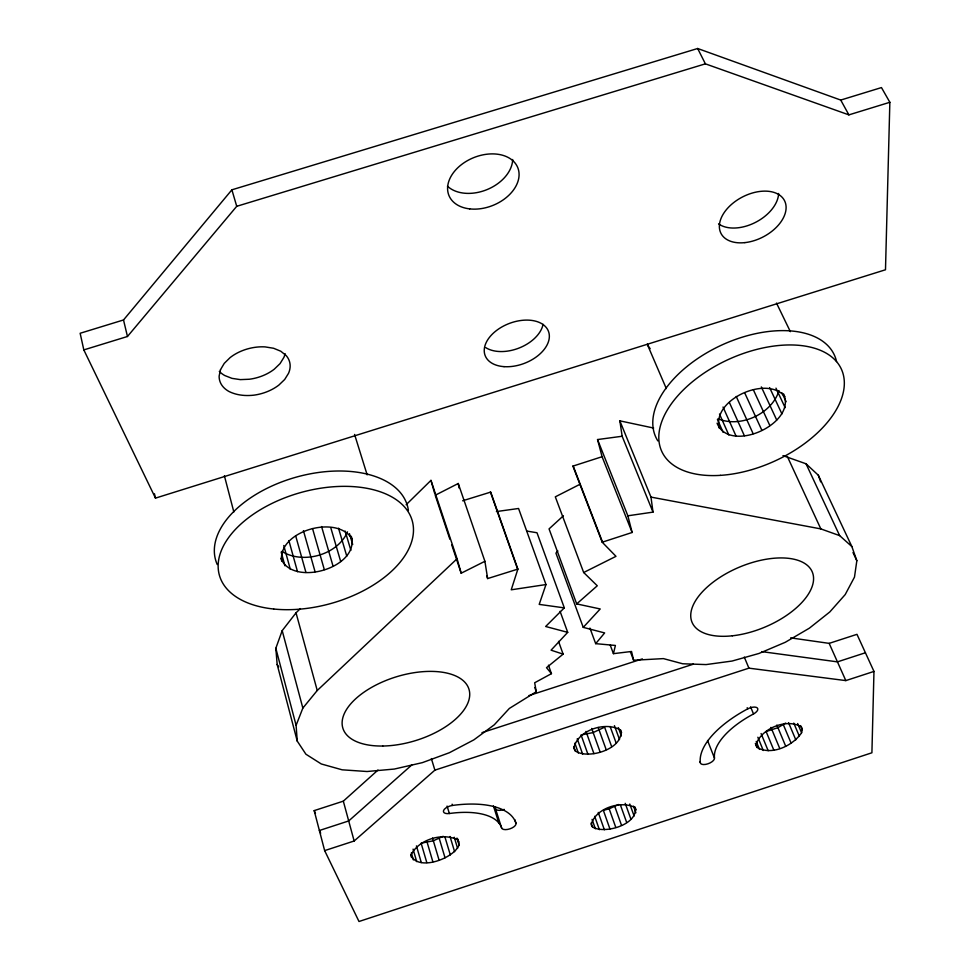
<?xml version="1.0" encoding="UTF-8"?>
<svg xmlns="http://www.w3.org/2000/svg" width="970" height="970" viewBox="0 0 970 970"><rect width="100%" height="100%" fill="white"/><g stroke="black" fill="none" stroke-linecap="round" stroke-linejoin="round"><path stroke-width="1.45" d="M790.635 637.872L829.156 643.365L856.971 634.331L873.97 671.422L871.909 752.781L358.997 921.5L324.647 850.617L314.183 810.617L343.319 801.159L377.973 770.059M889.854 102.286L885.489 269.769L155.479 498.119L83.82 349.903L80.146 333.268L123.517 319.967L231.891 189.817L697.66 48.5L840.735 100.068L881.463 87.579L889.854 102.286L848.895 114.872L705.384 63.838L236.728 206.307L127.458 336.493L83.82 349.903M621.612 732.665L620.23 729.876C605.062 721.049 577.405 730.386 573.803 748.234L575.307 750.974C588.378 759.983 624.68 748.561 620.594 729.876M636.162 809.877L634.889 807.44C620.461 800.141 595.313 808.374 591.166 824.645L592.537 827.034C604.795 834.503 638.672 824.391 635.18 807.198M782.972 455.621L806.034 463.793L818.316 475.215L851.854 546.534L856.837 560.721L854.485 577.114L845.209 594.574L829.811 611.949L809.38 628.172L785.276 642.285L758.964 653.465L732.035 661.055L706.087 664.583L682.698 663.771L663.395 658.606L633.616 660.267L630.452 651.925M779.007 390.607C771.962 413.887 740.425 428.255 718.067 418.761M717.06 423.175C729.501 454.348 797.11 423.696 783.578 393.905M801.584 732.786L802.275 729.561L801.378 726.845C786.573 717.945 761.183 728.458 755.969 744.73L756.964 747.409C771.587 755.933 792.732 745.894 801.584 732.786L797.643 723.535M633.616 660.267L631.531 651.476L613.428 653.659L615.404 645.45L595.689 643.656L589.93 628.087M347.502 531.851C337.657 554.949 302.882 564.613 281.87 551.36M280.924 558.32C292.394 587.468 360.161 567.911 351.286 536.24M462.641 500.787L490.723 492.093L517.883 569.099L511.238 589.808L545.977 584.558L518.562 508.486L496.397 511.566M545.977 584.558L539.199 604.395L564.322 607.875L536.992 532.748L526.807 531.075M548.462 665.178L551.445 673.665L534.676 682.759L536.264 691.743L509.347 708.439L494.288 724.796L473.869 739.855L449.377 752.72L422.338 762.65L394.341 769.052L367.06 771.514L342.167 769.816L321.3 763.972L305.914 754.211L297.232 741.08L277.165 664.474L275.832 648.275L282.197 630.633L296.032 612.834L300.361 608.59M297.232 741.08L296.105 725.354L302.846 708.088L317.238 690.495L457.076 558.756L430.959 480.368L406.139 504.739M410.662 854.679C417.391 872.054 453.814 858.668 459.065 845.015L458.082 839.244M602.2 542.206L632.125 532.481L602.079 456.712L572.906 466.121L602.2 542.206L615.986 556.331L583.673 572.506L555.313 496.834L580.169 484.188M595.689 643.656L604.649 632.925L583.237 627.372L555.931 553.118L557.859 550.936M583.237 627.372L600.224 608.966L576.689 603.91L549.056 528.905L563.412 515.761M560.078 611.306L567.705 632.355L551.069 650.179L563.121 654.144L546.51 667.675L551.445 673.665M564.322 607.875L545.637 626.499L567.705 632.355M411.838 764.918L348.703 820.947L319.385 830.502L320.682 833.206M576.689 603.91L597.278 585.783L583.673 572.506M324.647 850.617L354.147 841.002L434.887 770.144L748.913 668.16L845.828 680.601L873.97 671.422M773.781 750.028L766.118 731.525L777.928 727.67L785.688 723.05M426.8 862.597L421.125 843.185L433.335 840.784L443.205 836.298M609.948 829.01L603.364 810.338L609.172 808.81L618.69 804.494M517.883 569.099L487.643 578.569L484.903 561.303L458.264 483.496L435.215 495.246L449.85 539.187M451.729 544.861L461.174 573.209L484.903 561.303M865.41 652.761L837.449 661.867L761.632 651.61M481.957 732.665L693.368 664.159M528.941 695.575L642.37 658.897M653.004 512.124L622.146 436.257L597.544 439.555L627.857 515.797L653.004 512.124L650.979 497.101L619.854 420.847L653.647 428.049M582.534 734.678L593.155 732.568L604.601 727.185L611.658 746.633M650.979 497.101L820.838 528.905L839.644 535.622L851.854 546.534M784.791 396.475C766.652 374.747 711.398 399.907 719.352 428.352M458.931 842.021L457.173 839.535C441.896 832.515 419.076 839.45 411.207 854.497L411.462 857.468M277.165 664.474L278.742 666.96M352.098 538.98C337.208 514.076 277.541 530.966 281.676 561.072M840.735 100.068L848.895 114.872M697.66 48.5L705.384 63.838M776.497 303.077L790.368 331.655M314.183 810.617L315.468 813.309M781.905 392.753L786.136 401.738M775.976 388.145L785.154 407.691M852.994 552.548L856.837 560.721M806.034 463.793L839.644 535.622M769.622 387.6L781.929 413.923M761.329 386.921L776.715 420.022M787.373 456.555L820.838 528.905M753.338 389.758L769.853 425.575M744.79 393.032L761.826 430.231M736.23 396.451L753.132 433.687M729.404 402.514L744.366 435.724M829.156 643.365L845.828 680.601M723.038 407.024L736.097 436.197M719.497 414.044L728.858 435.057M717.424 419.476L723.147 432.39M647.329 344.435L666.317 388.582M800.577 725.596L802.275 729.561M793.775 723.099L799.377 736.303M788.561 722.698L795.812 739.843M783.36 724.736L791.144 743.202M776.837 725.063L785.664 746.136M744.293 657.09L748.913 668.16M770.956 727.379L779.747 748.464M750.574 706.827L753.508 713.956A69.137 30.834 -22 0 0 714.478 758.103A7.481 3.359 -21.1 0 1 707.833 763.839A7.481 3.359 -21.1 0 1 700.34 762.76L699.879 761.583M761.074 733.526L768.179 750.731M747.179 707.7L747.664 708.888A84.111 37.515 -22 0 0 700.34 762.76M757.849 737.248L763.293 750.501M756.212 741.407L759.474 749.373M755.339 743.42L756.964 747.409M707.542 740.51L714.478 758.103M573.125 465.794L602.431 541.878M610.275 645.244L613.428 653.659M618.302 727.621L621.37 735.975M614.434 725.657L619.527 739.564M610.13 726.518L616.217 743.202M633.471 806.131L635.896 812.799M629.772 804.021L634.125 816.012M598.175 727.452L606.177 749.652M625.213 803.318L630.973 819.298M620.461 805.124L626.668 822.439M591.676 728.446L600.139 752.041M558.538 641.364L563.121 654.144M818.316 475.215L820.693 481.872M614.834 806.579L621.491 825.227M586.001 731.404L593.919 753.641M609.172 808.81L615.792 827.458M581.042 734.848L587.953 754.357M490.383 491.948L517.543 568.953M577.223 738.776L582.643 754.139M574.883 743.19L578.314 752.987M598.26 812.411L604.358 829.774M573.828 746.767L575.307 750.974M594.695 816.303L599.363 829.689M592.064 819.371L595.337 828.756M591.13 823.009L592.537 827.034M534.809 687.512L536.264 691.743M486.673 575.695L487.643 578.569M514.791 819.662L515.967 823.3A7.542 3.395 -18.4 0 1 509.796 828.877A7.542 3.395 -18.4 0 1 501.635 827.992A70.095 31.452 -17.4 0 0 449.353 813.515A7.784 3.601 -17.7 0 1 443.581 810.496A7.784 3.601 -17.7 0 1 452.493 805.439A85.275 38.266 -17.4 0 1 515.967 823.3M494.676 806.652A69.67 31.816 -17.4 0 1 495.476 808.677L501.635 827.992M493.415 805.912L498.822 822.887M354.571 434.439L367.157 474.863M452.117 804.191L452.493 805.439M456.967 838.08L459.065 845.015M447.085 806.082L449.353 813.515M431.371 758.576L434.887 770.144M454.239 837.243L457.597 848.313M450.019 836.479L454.615 851.696M444.927 836.964L450.322 854.934M349.442 533.597L352.704 544.509M439.252 838.456L445.036 857.807M345.138 531.051L350.885 550.378M432.535 838.044L439.083 860.147M338.518 528.189L346.787 556.174M427.164 842.396L432.862 861.772M231.891 189.817L236.728 206.307M330.806 527.777L340.7 561.545M416.433 845.888L421.283 862.548M321.567 526.552L333.037 566.116M413.075 849.114L416.688 861.639M411.328 852.933L413.341 859.905M430.959 480.368L434.827 493.9M312.534 528.553L324.307 569.596M457.076 558.756L461.174 573.209M303.428 530.651L315.068 571.766M295.62 535.646L305.938 572.47M288.878 540.581L297.499 571.669M283.773 545.528L290.345 569.39M281.167 552.015L284.938 565.789M296.032 612.834L317.238 690.495M343.319 801.159L354.147 841.002M282.197 630.633L302.846 708.088M597.544 439.555L602.079 456.712M275.832 648.275L296.105 725.354M224.397 475.773L233.843 511.99M627.857 515.797L632.125 532.481M123.517 319.967L127.458 336.493M154.46 493.778L155.479 498.119M458.264 483.496L459.016 487.934M619.854 420.847L622.146 436.257M285.083 353.613A35.975 23.486 -14.5 0 1 283.87 357.433L280.063 363.604L274.267 369.194A35.975 23.486 -14.5 0 1 249.338 379.246L240.342 379.622L231.975 378.361L224.797 375.548A35.975 23.486 -14.5 0 1 219.305 371.352M543.067 324.32A33.707 21.425 -21 0 1 519.532 347.854A33.707 21.425 -21 0 1 485.643 347.563M778.619 193.479A35.538 22.589 -27.5 0 1 755.29 222.482A35.538 22.589 -27.5 0 1 718.564 223.864M512.681 159.516A36.908 25.838 -22 0 1 486.988 189.623A36.908 25.838 -22 0 1 447.449 186.167M504.242 809.404A7.493 3.431 -18.4 0 1 495.476 808.677M747.664 708.888A7.699 3.54 -21.9 0 1 757.243 707.882A7.699 3.54 -21.9 0 1 753.508 713.956M657.842 440.901A98.261 56.139 -24.7 0 1 723.62 344.192A98.261 56.139 -24.7 0 1 836.552 361.555M650.167 348.642A67.124 40.691 -25.1 0 1 647.293 344.229M217.256 564.552A99.667 57.8 -15.8 0 1 295.741 477.276A99.667 57.8 -15.8 0 1 408.394 510.511M220.493 369.691L219.135 376.093A36.193 23.389 -14.6 0 0 229.138 391.565C236.789 395.311 245.398 396.099 253.788 395.178A36.193 23.389 -14.6 0 0 278.863 385.078L284.695 379.476L288.539 373.304A36.193 23.389 -14.6 0 0 286.126 355.541L280.779 351.225L273.601 348.266L265.089 346.896A36.193 23.389 -14.6 0 0 230.108 357.603L224.24 363.386L220.493 369.691M504.036 366.648A33.901 21.328 -21 0 0 549.117 333.656A33.901 21.328 -21 0 0 497.246 329.945A33.901 21.328 -21 0 0 504.036 366.648M744.863 242.621A35.744 22.492 -27.4 0 0 784.766 201.166A35.744 22.492 -27.4 0 0 728.579 207.204A35.744 22.492 -27.4 0 0 744.863 242.621M469.71 208.889A37.139 25.753 -22 0 0 518.768 171.072A37.139 25.753 -22 0 0 461.514 164.573A37.139 25.753 -22 0 0 469.71 208.889M732.338 635.799A65.16 32.58 -22.7 0 0 812.387 572.251A65.16 32.58 -22.7 0 0 711.725 583.249A65.16 32.58 -22.7 0 0 732.338 635.799M382.774 746.027A65.984 33.307 -17.2 0 0 468.983 689.282A65.984 33.307 -17.2 0 0 366.005 690.822A65.984 33.307 -17.2 0 0 382.774 746.027M720.37 475.361A98.77 55.823 -24.6 0 0 842.833 372.965A98.77 55.823 -24.6 0 0 691.501 382.519A98.77 55.823 -24.6 0 0 720.37 475.361M273.673 609.014A100.189 57.485 -15.8 0 0 413.184 525.388A100.189 57.485 -15.8 0 0 260.615 509.577A100.189 57.485 -15.8 0 0 273.673 609.014"/></g></svg>
